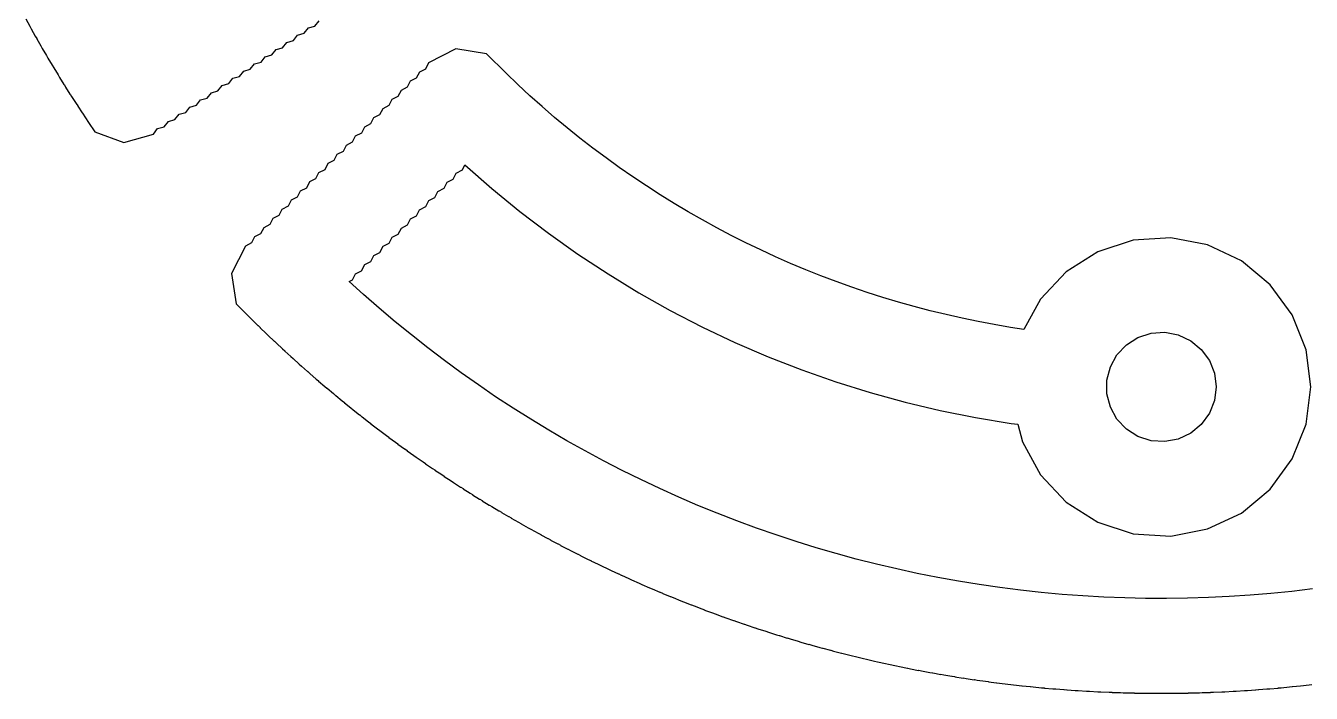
# Model space of a CAD drawing. Header units: metres. Extents: x -25 to 25, y -25 to 25.
# Drawn here: x -21.96 to 2.9, y -25 to -12.08 of the extents above; entities that cross this region are included whole.
import ezdxf

# ---------------------------------------------------------------- set-up
doc = ezdxf.new("R2010")
doc.units = ezdxf.units.M

msp = doc.modelspace()

# ---------------------------------------------------------------- linework, layer by layer
for p, q in [((-21.9564, -11.955), (-21.8799, -12.0944)), ((-21.8799, -12.0944), (-21.8777, -12.0955)), ((-21.8777, -12.0955), (-21.8509, -12.1437)), ((-21.8509, -12.1437), (-21.8512, -12.1461)), ((-21.8512, -12.1461), (-21.7735, -12.2849)), ((-16.573, -12.2323), (-16.4915, -12.1289)), ((-16.4915, -12.1289), (-16.3647, -12.0931)), ((-16.3647, -12.0931), (-16.2832, -11.9897)), ((-21.7735, -12.2849), (-21.7713, -12.2859)), ((-21.7713, -12.2859), (-21.7441, -12.334)), ((-21.7441, -12.334), (-21.7444, -12.3364)), ((-21.7444, -12.3364), (-21.6655, -12.4744)), ((-16.9895, -12.5106), (-16.9079, -12.4072)), ((-16.9079, -12.4072), (-16.7812, -12.3714)), ((-16.7812, -12.3714), (-16.6997, -12.268)), ((-16.6997, -12.268), (-16.573, -12.2323)), ((-21.6655, -12.4744), (-21.6633, -12.4754)), ((-21.6633, -12.4754), (-21.6357, -12.5233)), ((-21.6357, -12.5233), (-21.6359, -12.5257)), ((-21.6359, -12.5257), (-21.5558, -12.663)), ((-21.5558, -12.663), (-21.5536, -12.664)), ((-21.5536, -12.664), (-21.5256, -12.7116)), ((-17.3244, -12.6854), (-17.1977, -12.6497)), ((-17.1977, -12.6497), (-17.1162, -12.5463)), ((-17.1162, -12.5463), (-16.9895, -12.5106)), ((-13.6374, -12.5353), (-14.1678, -12.8056)), ((-13.0494, -12.6284), (-13.6374, -12.5353)), ((-12.6698, -13.006), (-13.0494, -12.6284)), ((-21.5256, -12.7116), (-21.5258, -12.714)), ((-21.5258, -12.714), (-21.4445, -12.8506)), ((-21.4445, -12.8506), (-21.4422, -12.8516)), ((-21.4422, -12.8516), (-21.4138, -12.8989)), ((-21.4138, -12.8989), (-21.414, -12.9014)), ((-21.414, -12.9014), (-21.3315, -13.0373)), ((-17.6142, -12.928), (-17.5327, -12.8246)), ((-17.5327, -12.8246), (-17.4059, -12.7888)), ((-17.4059, -12.7888), (-17.3244, -12.6854)), ((-14.2276, -12.9229), (-14.3449, -12.9827)), ((-14.1678, -12.8056), (-14.2276, -12.9229)), ((-21.3315, -13.0373), (-21.3293, -13.0383)), ((-21.3293, -13.0383), (-21.3004, -13.0853)), ((-21.3004, -13.0853), (-21.3006, -13.0877)), ((-21.3006, -13.0877), (-21.2169, -13.223)), ((-18.0307, -13.2063), (-17.9492, -13.1029)), ((-17.9492, -13.1029), (-17.8224, -13.0671)), ((-17.8224, -13.0671), (-17.7409, -12.9637)), ((-17.7409, -12.9637), (-17.6142, -12.928)), ((-14.522, -13.1598), (-14.5818, -13.2771)), ((-14.4047, -13.1), (-14.522, -13.1598)), ((-14.3449, -12.9827), (-14.4047, -13.1)), ((-12.4409, -13.2251), (-12.6698, -13.006)), ((-21.2169, -13.223), (-21.2147, -13.2239)), ((-21.2147, -13.2239), (-21.1854, -13.2707)), ((-21.1854, -13.2707), (-21.1856, -13.2731)), ((-21.1856, -13.2731), (-21.1007, -13.4076)), ((-21.1007, -13.4076), (-21.0985, -13.4085)), ((-21.0985, -13.4085), (-21.0688, -13.4551)), ((-18.4472, -13.4846), (-18.3657, -13.3812)), ((-18.3657, -13.3812), (-18.2389, -13.3454)), ((-18.2389, -13.3454), (-18.1574, -13.242)), ((-18.1574, -13.242), (-18.0307, -13.2063)), ((-14.6991, -13.3369), (-14.7589, -13.4542)), ((-14.5818, -13.2771), (-14.6991, -13.3369)), ((-12.2082, -13.4402), (-12.4409, -13.2251)), ((-21.0688, -13.4551), (-21.0689, -13.4575)), ((-21.0689, -13.4575), (-20.9829, -13.5912)), ((-20.9829, -13.5912), (-20.9807, -13.5921)), ((-20.9807, -13.5921), (-20.9506, -13.6384)), ((-20.9506, -13.6384), (-20.9507, -13.6408)), ((-20.9507, -13.6408), (-20.8635, -13.7738)), ((-18.8637, -13.7629), (-18.7822, -13.6595)), ((-18.7822, -13.6595), (-18.6554, -13.6237)), ((-18.6554, -13.6237), (-18.5739, -13.5203)), ((-18.5739, -13.5203), (-18.4472, -13.4846)), ((-14.936, -13.6313), (-15.0533, -13.6911)), ((-14.8762, -13.514), (-14.936, -13.6313)), ((-14.7589, -13.4542), (-14.8762, -13.514)), ((-11.9718, -13.6513), (-12.2082, -13.4402)), ((-11.7317, -13.8581), (-11.9718, -13.6513)), ((-20.8635, -13.7738), (-20.8613, -13.7747)), ((-20.8613, -13.7747), (-20.7425, -13.9554)), ((-19.1986, -13.9377), (-19.0719, -13.902)), ((-19.0719, -13.902), (-18.9904, -13.7986)), ((-18.9904, -13.7986), (-18.8637, -13.7629)), ((-15.2304, -13.8682), (-15.2902, -13.9855)), ((-15.1131, -13.8084), (-15.2304, -13.8682)), ((-15.0533, -13.6911), (-15.1131, -13.8084)), ((-11.4881, -14.0607), (-11.7317, -13.8581)), ((-20.7425, -13.9554), (-20.7399, -13.9564)), ((-20.7399, -13.9564), (-20.6199, -14.1358)), ((-20.6199, -14.1358), (-20.0614, -14.3419)), ((-19.4884, -14.1803), (-19.4069, -14.0769)), ((-19.4069, -14.0769), (-19.2802, -14.0412)), ((-19.2802, -14.0412), (-19.1986, -13.9377)), ((-15.4673, -14.1626), (-15.5846, -14.2224)), ((-15.4075, -14.0453), (-15.4673, -14.1626)), ((-15.2902, -13.9855), (-15.4075, -14.0453)), ((-11.241, -14.2591), (-11.4881, -14.0607)), ((-20.0614, -14.3419), (-19.4884, -14.1803)), ((-15.7617, -14.3995), (-15.8215, -14.5168)), ((-15.6444, -14.3397), (-15.7617, -14.3995)), ((-15.5846, -14.2224), (-15.6444, -14.3397)), ((-10.9904, -14.4531), (-11.241, -14.2591)), ((-15.9388, -14.5766), (-15.9986, -14.6939)), ((-15.8215, -14.5168), (-15.9388, -14.5766)), ((-10.7365, -14.6427), (-10.9904, -14.4531)), ((-10.4793, -14.8279), (-10.7365, -14.6427)), ((-16.1757, -14.871), (-16.293, -14.9308)), ((-16.1159, -14.7536), (-16.1757, -14.871)), ((-15.9986, -14.6939), (-16.1159, -14.7536)), ((-13.6313, -14.936), (-13.5139, -14.8763)), ((-13.5139, -14.8763), (-13.4637, -14.7778)), ((-13.4637, -14.7778), (-12.9444, -15.2348)), ((-10.2189, -15.0085), (-10.4793, -14.8279)), ((-16.4701, -15.1078), (-16.5299, -15.2252)), ((-16.3528, -15.0481), (-16.4701, -15.1078)), ((-16.293, -14.9308), (-16.3528, -15.0481)), ((-13.8681, -15.2305), (-13.8083, -15.1131)), ((-13.8083, -15.1131), (-13.691, -15.0534)), ((-13.691, -15.0534), (-13.6313, -14.936)), ((-9.95541, -15.1846), (-10.2189, -15.0085)), ((-16.707, -15.4023), (-16.8243, -15.4621)), ((-16.6472, -15.2849), (-16.707, -15.4023)), ((-16.5299, -15.2252), (-16.6472, -15.2849)), ((-14.1626, -15.4673), (-14.0452, -15.4076)), ((-14.0452, -15.4076), (-13.9855, -15.2902)), ((-13.9855, -15.2902), (-13.8681, -15.2305)), ((-12.9444, -15.2348), (-12.4048, -15.6773)), ((-9.6889, -15.356), (-9.95541, -15.1846)), ((-9.41945, -15.5227), (-9.6889, -15.356)), ((-17.0014, -15.6391), (-17.0612, -15.7565)), ((-16.8841, -15.5794), (-17.0014, -15.6391)), ((-16.8243, -15.4621), (-16.8841, -15.5794)), ((-14.3994, -15.7617), (-14.3396, -15.6444)), ((-14.3396, -15.6444), (-14.2223, -15.5847)), ((-14.2223, -15.5847), (-14.1626, -15.4673)), ((-9.14706, -15.6848), (-9.41945, -15.5227)), ((-17.1785, -15.8162), (-17.2383, -15.9336)), ((-17.0612, -15.7565), (-17.1785, -15.8162)), ((-14.5765, -15.9389), (-14.5168, -15.8215)), ((-14.5168, -15.8215), (-14.3994, -15.7617)), ((-12.4048, -15.6773), (-11.8501, -16.1007)), ((-8.87193, -15.842), (-9.14706, -15.6848)), ((-8.59409, -15.9945), (-8.87193, -15.842)), ((-17.4154, -16.1107), (-17.5327, -16.1704)), ((-17.3556, -15.9933), (-17.4154, -16.1107)), ((-17.2383, -15.9336), (-17.3556, -15.9933)), ((-14.8709, -16.1757), (-14.7536, -16.116)), ((-14.7536, -16.116), (-14.6938, -15.9986)), ((-14.6938, -15.9986), (-14.5765, -15.9389)), ((-11.8501, -16.1007), (-11.281, -16.5045)), ((-8.31366, -16.142), (-8.59409, -15.9945)), ((-8.03067, -16.2846), (-8.31366, -16.142)), ((-17.7098, -16.3475), (-17.9801, -16.878)), ((-17.5925, -16.2878), (-17.7098, -16.3475)), ((-17.5327, -16.1704), (-17.5925, -16.2878)), ((-15.1078, -16.4702), (-15.048, -16.3528)), ((-15.048, -16.3528), (-14.9307, -16.293)), ((-14.9307, -16.293), (-14.8709, -16.1757)), ((-7.74525, -16.4223), (-8.03067, -16.2846)), ((-0.541504, -16.2344), (-1.23044, -16.4583)), ((0.181442, -16.1889), (-0.541504, -16.2344)), ((0.893005, -16.3247), (0.181442, -16.1889)), ((1.54846, -16.6331), (0.893005, -16.3247)), ((-15.4022, -16.707), (-15.2849, -16.6472)), ((-15.2849, -16.6472), (-15.2251, -16.5299)), ((-15.2251, -16.5299), (-15.1078, -16.4702)), ((-11.281, -16.5045), (-10.6981, -16.8881)), ((-7.45749, -16.555), (-7.74525, -16.4223)), ((-7.16739, -16.6826), (-7.45749, -16.555)), ((-1.23044, -16.4583), (-1.84206, -16.8464)), ((2.10661, -17.0949), (1.54846, -16.6331)), ((-17.9801, -16.878), (-17.8869, -17.466)), ((-15.6391, -17.0014), (-15.5793, -16.8841)), ((-15.5793, -16.8841), (-15.462, -16.8243)), ((-15.462, -16.8243), (-15.4022, -16.707)), ((-10.6981, -16.8881), (-10.1022, -17.2512)), ((-6.87514, -16.8052), (-7.16739, -16.6826)), ((-6.58086, -16.9226), (-6.87514, -16.8052)), ((-1.84206, -16.8464), (-2.33794, -17.3745)), ((-15.7015, -17.0332), (-15.6391, -17.0014)), ((-15.4259, -17.2834), (-15.7015, -17.0332)), ((-6.28448, -17.0349), (-6.58086, -16.9226)), ((-5.98625, -17.1419), (-6.28448, -17.0349)), ((-5.68614, -17.2438), (-5.98625, -17.1419)), ((2.53239, -17.6809), (2.10661, -17.0949)), ((-15.122, -17.55), (-15.4259, -17.2834)), ((-10.1022, -17.2512), (-9.49402, -17.5932)), ((-5.38431, -17.3404), (-5.68614, -17.2438)), ((-5.08086, -17.4318), (-5.38431, -17.3404)), ((-2.33794, -17.3745), (-2.66039, -17.961)), ((-17.8869, -17.466), (-17.7343, -17.6186)), ((-17.7343, -17.6186), (-17.7338, -17.6214)), ((-17.7338, -17.6214), (-17.5798, -17.7731)), ((-14.8134, -17.8112), (-15.122, -17.55)), ((-9.49402, -17.5932), (-8.87424, -17.9138)), ((-4.77586, -17.5178), (-5.08086, -17.4318)), ((-4.46945, -17.5984), (-4.77586, -17.5178)), ((-4.16156, -17.6738), (-4.46945, -17.5984)), ((-17.5798, -17.7731), (-17.5794, -17.7755)), ((-17.5794, -17.7755), (-17.466, -17.887)), ((-17.466, -17.887), (-17.4636, -17.8874)), ((-17.4636, -17.8874), (-17.4241, -17.9259)), ((-14.5003, -18.067), (-14.8134, -17.8112)), ((-3.85252, -17.7437), (-4.16156, -17.6738)), ((-3.54231, -17.8082), (-3.85252, -17.7437)), ((-3.23094, -17.8674), (-3.54231, -17.8082)), ((-2.91862, -17.921), (-3.23094, -17.8674)), ((2.79906, -18.3544), (2.53239, -17.6809)), ((-17.4241, -17.9259), (-17.4236, -17.9283)), ((-17.4236, -17.9283), (-17.3092, -18.0387)), ((-17.3092, -18.0387), (-17.3068, -18.0391)), ((-17.3068, -18.0391), (-17.267, -18.0772)), ((-17.267, -18.0772), (-17.2665, -18.0796)), ((-17.2665, -18.0796), (-17.1511, -18.1891)), ((-14.1828, -18.3173), (-14.5003, -18.067)), ((-8.87424, -17.9138), (-8.24365, -18.2126)), ((-2.66039, -17.961), (-2.91862, -17.921)), ((-0.675415, -18.2567), (-0.451157, -18.1143)), ((-0.451157, -18.1143), (-0.198547, -18.0323)), ((-0.198547, -18.0323), (0.066528, -18.0156)), ((0.066528, -18.0156), (0.327438, -18.0654)), ((0.327438, -18.0654), (0.567764, -18.1784)), ((-17.1511, -18.1891), (-17.1487, -18.1894)), ((-17.1487, -18.1894), (-17.1086, -18.2272)), ((-17.1086, -18.2272), (-17.1081, -18.2296)), ((-17.1081, -18.2296), (-16.9918, -18.3381)), ((-16.9918, -18.3381), (-16.9894, -18.3384)), ((-16.9894, -18.3384), (-16.9488, -18.3758)), ((-16.9488, -18.3758), (-16.9483, -18.3782)), ((-16.9483, -18.3782), (-16.8311, -18.4856)), ((-13.8609, -18.5621), (-14.1828, -18.3173)), ((-8.24365, -18.2126), (-7.60303, -18.4892)), ((-0.857239, -18.4503), (-0.675415, -18.2567)), ((0.567764, -18.1784), (0.772415, -18.3477)), ((0.772415, -18.3477), (0.928543, -18.5626)), ((2.88985, -19.0731), (2.79906, -18.3544)), ((-16.8311, -18.4856), (-16.8287, -18.4859)), ((-16.8287, -18.4859), (-16.7878, -18.523)), ((-16.7878, -18.523), (-16.7873, -18.5254)), ((-16.7873, -18.5254), (-16.6691, -18.6318)), ((-16.6691, -18.6318), (-16.6667, -18.6321)), ((-16.6667, -18.6321), (-16.6255, -18.6688)), ((-13.5348, -18.8012), (-13.8609, -18.5621)), ((-7.60303, -18.4892), (-6.95312, -18.7433)), ((-0.985199, -18.683), (-0.857239, -18.4503)), ((0.928543, -18.5626), (1.02632, -18.8096)), ((-16.6255, -18.6688), (-16.625, -18.6712)), ((-16.625, -18.6712), (-16.5059, -18.7766)), ((-16.5059, -18.7766), (-16.5035, -18.7768)), ((-16.5035, -18.7768), (-16.462, -18.8132)), ((-16.462, -18.8132), (-16.4614, -18.8156)), ((-16.4614, -18.8156), (-16.3414, -18.9199)), ((-13.2047, -19.0345), (-13.5348, -18.8012)), ((-6.95312, -18.7433), (-6.29475, -18.9746)), ((-1.05125, -18.9403), (-0.985199, -18.683)), ((1.02632, -18.8096), (1.0596, -19.0731)), ((-16.3414, -18.9199), (-16.339, -18.9201)), ((-16.339, -18.9201), (-16.2972, -18.9562)), ((-16.2972, -18.9562), (-16.2966, -18.9585)), ((-16.2966, -18.9585), (-16.1757, -19.0618)), ((-16.1757, -19.0618), (-16.1733, -19.062)), ((-16.1733, -19.062), (-16.1312, -19.0977)), ((-16.1312, -19.0977), (-16.1306, -19.1)), ((-16.1306, -19.1), (-16.0087, -19.2022)), ((-12.8705, -19.262), (-13.2047, -19.0345)), ((-6.29475, -18.9746), (-5.62872, -19.1827)), ((-1.05125, -19.2059), (-1.05125, -18.9403)), ((1.0596, -19.0731), (1.02632, -19.3366)), ((2.79906, -19.7918), (2.88985, -19.0731)), ((-16.0087, -19.2022), (-16.0063, -19.2024)), ((-16.0063, -19.2024), (-15.9639, -19.2377)), ((-15.9639, -19.2377), (-15.9633, -19.24)), ((-15.9633, -19.24), (-15.8406, -19.3412)), ((-15.8406, -19.3412), (-15.8382, -19.3414)), ((-15.8382, -19.3414), (-15.7954, -19.3763)), ((-15.7954, -19.3763), (-15.7948, -19.3786)), ((-15.7948, -19.3786), (-15.6712, -19.4787)), ((-12.5323, -19.4837), (-12.8705, -19.262)), ((-5.62872, -19.1827), (-4.95583, -19.3674)), ((-4.95583, -19.3674), (-4.2769, -19.5286)), ((-0.985199, -19.4632), (-1.05125, -19.2059)), ((1.02632, -19.3366), (0.928543, -19.5836)), ((-15.6712, -19.4787), (-15.6688, -19.4788)), ((-15.6688, -19.4788), (-15.6257, -19.5134)), ((-15.6257, -19.5134), (-15.625, -19.5157)), ((-15.625, -19.5157), (-15.5006, -19.6147)), ((-15.5006, -19.6147), (-15.4982, -19.6148)), ((-15.4982, -19.6148), (-15.4548, -19.649)), ((-12.1904, -19.6995), (-12.5323, -19.4837)), ((-4.2769, -19.5286), (-3.59276, -19.666)), ((-0.857239, -19.6959), (-0.985199, -19.4632)), ((0.928543, -19.5836), (0.772415, -19.7985)), ((-15.4548, -19.649), (-15.4541, -19.6513)), ((-15.4541, -19.6513), (-15.3288, -19.7492)), ((-15.3288, -19.7492), (-15.3264, -19.7493)), ((-15.3264, -19.7493), (-15.2828, -19.7831)), ((-15.2828, -19.7831), (-15.2821, -19.7854)), ((-15.2821, -19.7854), (-15.1559, -19.8822)), ((-15.1559, -19.8822), (-15.1535, -19.8823)), ((-15.1535, -19.8823), (-15.1096, -19.9157)), ((-11.8447, -19.9093), (-12.1904, -19.6995)), ((-3.59276, -19.666), (-2.90424, -19.7794)), ((-2.90424, -19.7794), (-2.77429, -19.7966)), ((-2.77429, -19.7966), (-2.68692, -20.1369)), ((-0.675415, -19.8896), (-0.857239, -19.6959)), ((0.772415, -19.7985), (0.567764, -19.9678)), ((2.53239, -20.4653), (2.79906, -19.7918)), ((-15.1096, -19.9157), (-15.1088, -19.918)), ((-15.1088, -19.918), (-14.9818, -20.0137)), ((-14.9818, -20.0137), (-14.9794, -20.0138)), ((-14.9794, -20.0138), (-14.9352, -20.0468)), ((-14.9352, -20.0468), (-14.9344, -20.0491)), ((-14.9344, -20.0491), (-14.8066, -20.1437)), ((-11.4955, -20.1129), (-11.8447, -19.9093)), ((-11.1427, -20.3105), (-11.4955, -20.1129)), ((-0.451157, -20.0319), (-0.675415, -19.8896)), ((-0.198547, -20.114), (-0.451157, -20.0319)), ((0.066528, -20.1306), (-0.198547, -20.114)), ((0.327438, -20.0809), (0.066528, -20.1306)), ((0.567764, -19.9678), (0.327438, -20.0809)), ((-14.8066, -20.1437), (-14.8042, -20.1438)), ((-14.8042, -20.1438), (-14.7597, -20.1764)), ((-14.7597, -20.1764), (-14.7589, -20.1787)), ((-14.7589, -20.1787), (-14.6303, -20.2722)), ((-14.6303, -20.2722), (-14.6279, -20.2722)), ((-14.6279, -20.2722), (-14.5831, -20.3044)), ((-14.5831, -20.3044), (-14.5823, -20.3067)), ((-14.5823, -20.3067), (-14.4528, -20.399)), ((-10.7866, -20.5019), (-11.1427, -20.3105)), ((-2.68692, -20.1369), (-2.33794, -20.7717)), ((-14.4528, -20.399), (-14.4504, -20.399)), ((-14.4504, -20.399), (-14.4053, -20.4309)), ((-14.4053, -20.4309), (-14.4045, -20.4332)), ((-14.4045, -20.4332), (-14.2742, -20.5244)), ((-14.2742, -20.5244), (-14.2718, -20.5244)), ((-14.2718, -20.5244), (-14.2265, -20.5558)), ((-14.2265, -20.5558), (-14.2256, -20.5581)), ((-14.2256, -20.5581), (-14.0946, -20.6482)), ((-10.427, -20.687), (-10.7866, -20.5019)), ((2.10661, -21.0514), (2.53239, -20.4653)), ((-14.0946, -20.6482), (-14.0922, -20.6481)), ((-14.0922, -20.6481), (-14.0466, -20.6792)), ((-14.0466, -20.6792), (-14.0457, -20.6815)), ((-14.0457, -20.6815), (-13.9139, -20.7704)), ((-13.9139, -20.7704), (-13.9115, -20.7703)), ((-13.9115, -20.7703), (-13.8656, -20.801)), ((-13.8656, -20.801), (-13.8647, -20.8033)), ((-13.8647, -20.8033), (-13.7321, -20.891)), ((-10.0645, -20.8658), (-10.427, -20.687)), ((-9.69876, -21.0383), (-10.0645, -20.8658)), ((-2.33794, -20.7717), (-1.84206, -21.2998)), ((-13.7321, -20.891), (-13.7297, -20.8909)), ((-13.7297, -20.8909), (-13.6835, -20.9212)), ((-13.6835, -20.9212), (-13.6826, -20.9234)), ((-13.6826, -20.9234), (-13.5493, -21.0101)), ((-13.5493, -21.0101), (-13.5468, -21.01)), ((-13.5468, -21.01), (-13.5004, -21.0398)), ((-13.5004, -21.0398), (-13.4995, -21.0421)), ((-13.4995, -21.0421), (-13.3654, -21.1275)), ((-13.3654, -21.1275), (-13.363, -21.1274)), ((-13.363, -21.1274), (-13.3163, -21.1568)), ((-9.33011, -21.2044), (-9.69876, -21.0383)), ((1.54846, -21.5131), (2.10661, -21.0514)), ((-13.3163, -21.1568), (-13.3154, -21.1591)), ((-13.3154, -21.1591), (-13.1805, -21.2433)), ((-13.1805, -21.2433), (-13.1781, -21.2432)), ((-13.1781, -21.2432), (-13.1312, -21.2722)), ((-13.1312, -21.2722), (-13.1302, -21.2744)), ((-13.1302, -21.2744), (-12.9946, -21.3575)), ((-12.9946, -21.3575), (-12.9922, -21.3574)), ((-12.9922, -21.3574), (-12.945, -21.386)), ((-8.9586, -21.364), (-9.33011, -21.2044)), ((-8.58441, -21.5171), (-8.9586, -21.364)), ((-1.84206, -21.2998), (-1.23044, -21.6879)), ((-12.945, -21.386), (-12.9441, -21.3882)), ((-12.9441, -21.3882), (-12.8078, -21.4701)), ((-12.8078, -21.4701), (-12.8053, -21.4699)), ((-12.8053, -21.4699), (-12.7579, -21.4982)), ((-12.7579, -21.4982), (-12.7569, -21.5004)), ((-12.7569, -21.5004), (-12.6199, -21.5811)), ((-12.6199, -21.5811), (-12.6175, -21.5809)), ((-12.6175, -21.5809), (-12.5698, -21.6087)), ((-12.5698, -21.6087), (-12.5688, -21.6109)), ((-12.5688, -21.6109), (-12.4311, -21.6904)), ((-8.20758, -21.6636), (-8.58441, -21.5171)), ((0.893005, -21.8215), (1.54846, -21.5131)), ((-12.4311, -21.6904), (-12.4287, -21.6902)), ((-12.4287, -21.6902), (-12.3808, -21.7175)), ((-12.3808, -21.7175), (-12.3798, -21.7197)), ((-12.3798, -21.7197), (-12.2413, -21.798)), ((-12.2413, -21.798), (-12.2389, -21.7978)), ((-12.2389, -21.7978), (-12.1908, -21.8248)), ((-12.1908, -21.8248), (-12.1897, -21.8269)), ((-12.1897, -21.8269), (-12.0507, -21.904)), ((-7.82826, -21.8035), (-8.20758, -21.6636)), ((-7.44656, -21.9368), (-7.82826, -21.8035)), ((-1.23044, -21.6879), (-0.541504, -21.9118)), ((0.181442, -21.9573), (0.893005, -21.8215)), ((-12.0507, -21.904), (-12.0483, -21.9038)), ((-12.0483, -21.9038), (-11.9999, -21.9303)), ((-11.9999, -21.9303), (-11.9988, -21.9325)), ((-11.9988, -21.9325), (-11.8591, -22.0084)), ((-11.8591, -22.0084), (-11.8567, -22.0081)), ((-11.8567, -22.0081), (-11.808, -22.0342)), ((-11.808, -22.0342), (-11.807, -22.0363)), ((-11.807, -22.0363), (-11.6665, -22.111)), ((-11.6665, -22.111), (-11.6642, -22.1107)), ((-11.6642, -22.1107), (-11.6153, -22.1364)), ((-7.06258, -22.0635), (-7.44656, -21.9368)), ((-6.67639, -22.1834), (-7.06258, -22.0635)), ((-0.541504, -21.9118), (0.181442, -21.9573)), ((-11.6153, -22.1364), (-11.6142, -22.1385)), ((-11.6142, -22.1385), (-11.4732, -22.212)), ((-11.4732, -22.212), (-11.4708, -22.2116)), ((-11.4708, -22.2116), (-11.4217, -22.2369)), ((-11.4217, -22.2369), (-11.4206, -22.2391)), ((-11.4206, -22.2391), (-11.2789, -22.3112)), ((-11.2789, -22.3112), (-11.2765, -22.3109)), ((-11.2765, -22.3109), (-11.2272, -22.3357)), ((-11.2272, -22.3357), (-11.2261, -22.3379)), ((-11.2261, -22.3379), (-11.0838, -22.4088)), ((-6.28825, -22.2965), (-6.67639, -22.1834)), ((-5.89819, -22.4028), (-6.28825, -22.2965)), ((-11.0838, -22.4088), (-11.0814, -22.4084)), ((-11.0814, -22.4084), (-11.0319, -22.4329)), ((-11.0319, -22.4329), (-11.0307, -22.435)), ((-11.0307, -22.435), (-10.8878, -22.5047)), ((-10.8878, -22.5047), (-10.8854, -22.5043)), ((-10.8854, -22.5043), (-10.8357, -22.5283)), ((-10.8357, -22.5283), (-10.8345, -22.5304)), ((-10.8345, -22.5304), (-10.691, -22.5989)), ((-10.691, -22.5989), (-10.6886, -22.5984)), ((-10.6886, -22.5984), (-10.6387, -22.622)), ((-5.50623, -22.5024), (-5.89819, -22.4028)), ((-5.11272, -22.5951), (-5.50623, -22.5024)), ((-4.71754, -22.6809), (-5.11272, -22.5951)), ((-10.6387, -22.622), (-10.6375, -22.6241)), ((-10.6375, -22.6241), (-10.4934, -22.6913)), ((-10.4934, -22.6913), (-10.491, -22.6909)), ((-10.491, -22.6909), (-10.4409, -22.714)), ((-10.4409, -22.714), (-10.4397, -22.716)), ((-10.4397, -22.716), (-10.295, -22.782)), ((-10.295, -22.782), (-10.2926, -22.7815)), ((-10.2926, -22.7815), (-10.2422, -22.8042)), ((-10.2422, -22.8042), (-10.241, -22.8063)), ((-10.241, -22.8063), (-10.0957, -22.871)), ((-4.32108, -22.7597), (-4.71754, -22.6809)), ((-3.92322, -22.8317), (-4.32108, -22.7597)), ((-3.52412, -22.8967), (-3.92322, -22.8317)), ((-10.0957, -22.871), (-10.0934, -22.8705)), ((-10.0934, -22.8705), (-10.0429, -22.8927)), ((-10.0429, -22.8927), (-10.0416, -22.8948)), ((-10.0416, -22.8948), (-9.89578, -22.9582)), ((-9.89578, -22.9582), (-9.89342, -22.9577)), ((-9.89342, -22.9577), (-9.84271, -22.9795)), ((-9.84271, -22.9795), (-9.84145, -22.9816)), ((-9.84145, -22.9816), (-9.69505, -23.0437)), ((-9.69505, -23.0437), (-9.6927, -23.0432)), ((-9.6927, -23.0432), (-9.6418, -23.0645)), ((-9.6418, -23.0645), (-9.64052, -23.0666)), ((-9.64052, -23.0666), (-9.49359, -23.1274)), ((-3.12395, -22.9547), (-3.52412, -22.8967)), ((-2.72287, -23.0057), (-3.12395, -22.9547)), ((-2.321, -23.0497), (-2.72287, -23.0057)), ((-1.91833, -23.0867), (-2.321, -23.0497)), ((-1.51514, -23.1167), (-1.91833, -23.0867)), ((1.7168, -23.1026), (1.31334, -23.129)), ((2.11974, -23.0691), (1.7168, -23.1026)), ((2.52206, -23.0286), (2.11974, -23.0691)), ((2.92357, -22.9811), (2.52206, -23.0286)), ((-9.49359, -23.1274), (-9.49124, -23.1269)), ((-9.49124, -23.1269), (-9.44016, -23.1478)), ((-9.44016, -23.1478), (-9.43886, -23.1498)), ((-9.43886, -23.1498), (-9.29141, -23.2094)), ((-9.29141, -23.2094), (-9.28906, -23.2088)), ((-9.28906, -23.2088), (-9.23779, -23.2293)), ((-9.23779, -23.2293), (-9.23648, -23.2313)), ((-9.23648, -23.2313), (-9.08853, -23.2896)), ((-9.08853, -23.2896), (-9.08618, -23.289)), ((-9.08618, -23.289), (-9.03474, -23.309)), ((-9.03474, -23.309), (-9.0334, -23.311)), ((-9.0334, -23.311), (-8.88493, -23.368)), ((-1.11148, -23.1396), (-1.51514, -23.1167)), ((-0.707397, -23.1555), (-1.11148, -23.1396)), ((-0.303238, -23.1643), (-0.707397, -23.1555)), ((0.101044, -23.1661), (-0.303238, -23.1643)), ((0.505386, -23.1608), (0.101044, -23.1661)), ((0.909531, -23.1484), (0.505386, -23.1608)), ((1.31334, -23.129), (0.909531, -23.1484)), ((-8.88493, -23.368), (-8.8826, -23.3674)), ((-8.8826, -23.3674), (-8.83099, -23.3869)), ((-8.83099, -23.3869), (-8.82964, -23.3889)), ((-8.82964, -23.3889), (-8.68068, -23.4446)), ((-8.68068, -23.4446), (-8.67834, -23.444)), ((-8.67834, -23.444), (-8.62657, -23.4631)), ((-8.62657, -23.4631), (-8.6252, -23.4651)), ((-8.6252, -23.4651), (-8.47575, -23.5195)), ((-8.47575, -23.5195), (-8.47343, -23.5189)), ((-8.47343, -23.5189), (-8.42148, -23.5375)), ((-8.42148, -23.5375), (-8.42009, -23.5395)), ((-8.42009, -23.5395), (-8.27019, -23.5926)), ((-8.27019, -23.5926), (-8.26787, -23.5919)), ((-8.26787, -23.5919), (-8.21576, -23.6101)), ((-8.21576, -23.6101), (-8.21436, -23.6121)), ((-8.21436, -23.6121), (-8.064, -23.6638)), ((-8.064, -23.6638), (-8.06168, -23.6632)), ((-8.06168, -23.6632), (-8.00941, -23.6809)), ((-8.00941, -23.6809), (-8.008, -23.6829)), ((-8.008, -23.6829), (-7.85719, -23.7333)), ((-7.85719, -23.7333), (-7.85487, -23.7326)), ((-7.85487, -23.7326), (-7.80246, -23.7499)), ((-7.80246, -23.7499), (-7.80103, -23.7518)), ((-7.80103, -23.7518), (-7.64978, -23.801)), ((-7.64978, -23.801), (-7.64748, -23.8002)), ((-7.64748, -23.8002), (-7.59491, -23.8171)), ((-7.59491, -23.8171), (-7.59346, -23.819)), ((-7.59346, -23.819), (-7.44179, -23.8668)), ((-7.44179, -23.8668), (-7.43948, -23.8661)), ((-7.43948, -23.8661), (-7.38678, -23.8824)), ((-7.38678, -23.8824), (-7.3853, -23.8844)), ((-7.3853, -23.8844), (-7.23323, -23.9309)), ((-7.23323, -23.9309), (-7.23094, -23.9301)), ((-7.23094, -23.9301), (-7.17809, -23.946)), ((-7.17809, -23.946), (-7.17661, -23.9479)), ((-7.17661, -23.9479), (-7.02412, -23.9931)), ((-7.02412, -23.9931), (-7.02184, -23.9923)), ((-7.02184, -23.9923), (-6.96884, -24.0077)), ((-6.96884, -24.0077), (-6.96735, -24.0096)), ((-6.96735, -24.0096), (-6.81448, -24.0535)), ((-6.81448, -24.0535), (-6.81219, -24.0526)), ((-6.81219, -24.0526), (-6.75908, -24.0676)), ((-6.75908, -24.0676), (-6.75755, -24.0695)), ((-6.75755, -24.0695), (-6.60432, -24.112)), ((-6.60432, -24.112), (-6.60205, -24.1112)), ((-6.60205, -24.1112), (-6.5488, -24.1257)), ((-6.5488, -24.1257), (-6.54726, -24.1276)), ((-6.54726, -24.1276), (-6.39365, -24.1687)), ((-6.39365, -24.1687), (-6.39139, -24.1679)), ((-6.39139, -24.1679), (-6.33801, -24.1819)), ((-6.33801, -24.1819), (-6.33646, -24.1838)), ((-6.33646, -24.1838), (-6.1825, -24.2236)), ((-6.1825, -24.2236), (-6.18024, -24.2227)), ((-6.18024, -24.2227), (-6.12675, -24.2363)), ((-6.12675, -24.2363), (-6.12518, -24.2381)), ((-6.12518, -24.2381), (-5.97087, -24.2766)), ((-5.97087, -24.2766), (-5.96863, -24.2757)), ((-5.96863, -24.2757), (-5.91501, -24.2888)), ((-5.91501, -24.2888), (-5.91342, -24.2907)), ((-5.91342, -24.2907), (-5.7588, -24.3278)), ((-5.7588, -24.3278), (-5.75656, -24.3269)), ((-5.75656, -24.3269), (-5.70284, -24.3396)), ((-5.70284, -24.3396), (-5.70123, -24.3414)), ((-5.70123, -24.3414), (-5.54628, -24.3771)), ((-5.54628, -24.3771), (-5.54405, -24.3762)), ((-5.54405, -24.3762), (-5.49022, -24.3884)), ((-5.49022, -24.3884), (-5.4886, -24.3902)), ((-5.4886, -24.3902), (-5.33334, -24.4246)), ((-5.33334, -24.4246), (-5.33112, -24.4237)), ((-5.33112, -24.4237), (-5.27718, -24.4354)), ((-5.27718, -24.4354), (-5.27554, -24.4371)), ((-5.27554, -24.4371), (-5.12, -24.4702)), ((-5.12, -24.4702), (-5.11778, -24.4693)), ((-5.11778, -24.4693), (-5.06375, -24.4805)), ((-5.06375, -24.4805), (-5.06209, -24.4823)), ((-5.06209, -24.4823), (-4.90627, -24.514)), ((-4.90627, -24.514), (-4.90405, -24.513)), ((-4.90405, -24.513), (-4.84993, -24.5237)), ((-4.84993, -24.5237), (-4.84825, -24.5255)), ((-4.84825, -24.5255), (-4.69215, -24.5558)), ((-4.69215, -24.5558), (-4.68996, -24.5548)), ((-4.68996, -24.5548), (-4.63573, -24.5651)), ((-4.63573, -24.5651), (-4.63405, -24.5669)), ((-4.63405, -24.5669), (-4.47769, -24.5959)), ((-4.47769, -24.5959), (-4.47549, -24.5948)), ((-4.47549, -24.5948), (-4.42119, -24.6047)), ((-4.42119, -24.6047), (-4.41949, -24.6064)), ((-4.41949, -24.6064), (-4.26288, -24.634)), ((-4.26288, -24.634), (-4.2607, -24.6329)), ((-4.2607, -24.6329), (-4.2063, -24.6423)), ((-4.2063, -24.6423), (-4.20459, -24.644)), ((-4.20459, -24.644), (-4.04774, -24.6703)), ((-4.04774, -24.6703), (-4.04558, -24.6692)), ((-4.04558, -24.6692), (-3.9911, -24.6781)), ((-3.9911, -24.6781), (-3.98938, -24.6798)), ((-3.98938, -24.6798), (-3.83231, -24.7046)), ((-3.83231, -24.7046), (-3.83015, -24.7036)), ((-3.83015, -24.7036), (-3.7756, -24.712)), ((-3.7756, -24.712), (-3.77386, -24.7136)), ((-3.77386, -24.7136), (-3.61658, -24.7371)), ((-3.61658, -24.7371), (-3.61443, -24.736)), ((-3.61443, -24.736), (-3.5598, -24.744)), ((-3.5598, -24.744), (-3.55804, -24.7456)), ((-3.55804, -24.7456), (-3.40057, -24.7678)), ((-3.40057, -24.7678), (-3.39842, -24.7666)), ((-3.39842, -24.7666), (-3.34373, -24.7741)), ((-3.34373, -24.7741), (-3.34196, -24.7757)), ((-3.34196, -24.7757), (-3.18431, -24.7965)), ((-3.18431, -24.7965), (-3.18217, -24.7954)), ((-3.18217, -24.7954), (-3.12743, -24.8023)), ((-3.12743, -24.8023), (-3.12564, -24.804)), ((-3.12564, -24.804), (-2.9678, -24.8233)), ((-2.9678, -24.8233), (-2.96567, -24.8222)), ((-2.96567, -24.8222), (-2.91086, -24.8287)), ((-2.91086, -24.8287), (-2.90907, -24.8303)), ((-2.90907, -24.8303), (-2.75107, -24.8483)), ((-2.75107, -24.8483), (-2.74895, -24.8471)), ((-2.74895, -24.8471), (-2.69409, -24.8531)), ((-2.69409, -24.8531), (-2.69228, -24.8547)), ((-2.69228, -24.8547), (-2.53412, -24.8714)), ((2.53412, -24.8714), (2.69228, -24.8547)), ((2.69228, -24.8547), (2.69409, -24.8531)), ((2.69409, -24.8531), (2.74895, -24.8471)), ((2.74895, -24.8471), (2.75107, -24.8483)), ((2.75107, -24.8483), (2.90907, -24.8303)), ((-2.53412, -24.8714), (-2.53201, -24.8702)), ((-2.53201, -24.8702), (-2.4771, -24.8757)), ((-2.4771, -24.8757), (-2.47528, -24.8773)), ((-2.47528, -24.8773), (-2.31699, -24.8925)), ((-2.31699, -24.8925), (-2.3149, -24.8913)), ((-2.3149, -24.8913), (-2.25993, -24.8964)), ((-2.25993, -24.8964), (-2.25809, -24.8979)), ((-2.25809, -24.8979), (-2.09967, -24.9118)), ((-2.09967, -24.9118), (-2.09758, -24.9106)), ((-2.09758, -24.9106), (-2.04259, -24.9151)), ((-2.04259, -24.9151), (-2.04073, -24.9167)), ((-2.04073, -24.9167), (-1.8822, -24.9292)), ((-1.8822, -24.9292), (-1.88013, -24.9279)), ((-1.88013, -24.9279), (-1.82509, -24.932)), ((-1.82509, -24.932), (-1.82321, -24.9335)), ((-1.82321, -24.9335), (-1.66458, -24.9446)), ((-1.66458, -24.9446), (-1.66252, -24.9434)), ((-1.66252, -24.9434), (-1.60745, -24.947)), ((-1.60745, -24.947), (-1.60556, -24.9485)), ((-1.60556, -24.9485), (-1.44684, -24.9582)), ((-1.44684, -24.9582), (-1.44479, -24.9569)), ((-1.44479, -24.9569), (-1.38968, -24.9601)), ((-1.38968, -24.9601), (-1.38779, -24.9616)), ((-1.38779, -24.9616), (-1.22899, -24.9699)), ((-1.22899, -24.9699), (-1.22694, -24.9686)), ((-1.22694, -24.9686), (-1.17181, -24.9712)), ((-1.17181, -24.9712), (-1.16991, -24.9727)), ((-1.16991, -24.9727), (-1.01103, -24.9797)), ((-1.01103, -24.9797), (-1.009, -24.9783)), ((-1.009, -24.9783), (-0.953857, -24.9805)), ((-0.953857, -24.9805), (-0.951935, -24.982)), ((-0.951935, -24.982), (-0.793015, -24.9875)), ((-0.793015, -24.9875), (-0.791, -24.9862)), ((-0.791, -24.9862), (-0.735825, -24.9879)), ((-0.735825, -24.9879), (-0.733902, -24.9893)), ((-0.733902, -24.9893), (-0.574936, -24.9935)), ((-0.574936, -24.9935), (-0.572922, -24.9922)), ((-0.572922, -24.9922), (-0.517746, -24.9934)), ((-0.517746, -24.9934), (-0.515808, -24.9948)), ((-0.515808, -24.9948), (-0.356796, -24.9976)), ((-0.356796, -24.9976), (-0.354813, -24.9962)), ((-0.354813, -24.9962), (-0.299622, -24.9969)), ((-0.299622, -24.9969), (-0.297668, -24.9984)), ((-0.297668, -24.9984), (-0.138641, -24.9997)), ((-0.138641, -24.9997), (-0.136658, -24.9984)), ((-0.136658, -24.9984), (-0.081467, -24.9986)), ((-0.081467, -24.9986), (-0.079498, -25)), ((-0.079498, -25), (0.079498, -25)), ((0.079498, -25), (0.081467, -24.9986)), ((0.081467, -24.9986), (0.136658, -24.9984)), ((0.136658, -24.9984), (0.138641, -24.9997)), ((0.138641, -24.9997), (0.297668, -24.9984)), ((0.297668, -24.9984), (0.299622, -24.9969)), ((0.299622, -24.9969), (0.354813, -24.9962)), ((0.354813, -24.9962), (0.356796, -24.9976)), ((0.356796, -24.9976), (0.515808, -24.9948)), ((0.515808, -24.9948), (0.517746, -24.9934)), ((0.517746, -24.9934), (0.572922, -24.9922)), ((0.572922, -24.9922), (0.574936, -24.9935)), ((0.574936, -24.9935), (0.733902, -24.9893)), ((0.733902, -24.9893), (0.735825, -24.9879)), ((0.735825, -24.9879), (0.791, -24.9862)), ((0.791, -24.9862), (0.793015, -24.9875)), ((0.793015, -24.9875), (0.951935, -24.982)), ((0.951935, -24.982), (0.953857, -24.9805)), ((0.953857, -24.9805), (1.009, -24.9783)), ((1.009, -24.9783), (1.01103, -24.9797)), ((1.01103, -24.9797), (1.16991, -24.9727)), ((1.16991, -24.9727), (1.17181, -24.9712)), ((1.17181, -24.9712), (1.22694, -24.9686)), ((1.22694, -24.9686), (1.22899, -24.9699)), ((1.22899, -24.9699), (1.38779, -24.9616)), ((1.38779, -24.9616), (1.38968, -24.9601)), ((1.38968, -24.9601), (1.44479, -24.9569)), ((1.44479, -24.9569), (1.44684, -24.9582)), ((1.44684, -24.9582), (1.60556, -24.9485)), ((1.60556, -24.9485), (1.60745, -24.947)), ((1.60745, -24.947), (1.66252, -24.9434)), ((1.66252, -24.9434), (1.66458, -24.9446)), ((1.66458, -24.9446), (1.82321, -24.9335)), ((1.82321, -24.9335), (1.82509, -24.932)), ((1.82509, -24.932), (1.88013, -24.9279)), ((1.88013, -24.9279), (1.8822, -24.9292)), ((1.8822, -24.9292), (2.04073, -24.9167)), ((2.04073, -24.9167), (2.04259, -24.9151)), ((2.04259, -24.9151), (2.09758, -24.9106)), ((2.09758, -24.9106), (2.09967, -24.9118)), ((2.09967, -24.9118), (2.25809, -24.8979)), ((2.25809, -24.8979), (2.25993, -24.8964)), ((2.25993, -24.8964), (2.3149, -24.8913)), ((2.3149, -24.8913), (2.31699, -24.8925)), ((2.31699, -24.8925), (2.47528, -24.8773)), ((2.47528, -24.8773), (2.4771, -24.8757)), ((2.4771, -24.8757), (2.53201, -24.8702)), ((2.53201, -24.8702), (2.53412, -24.8714))]:
    msp.add_line(p, q)

doc.saveas('drawing.dxf')
